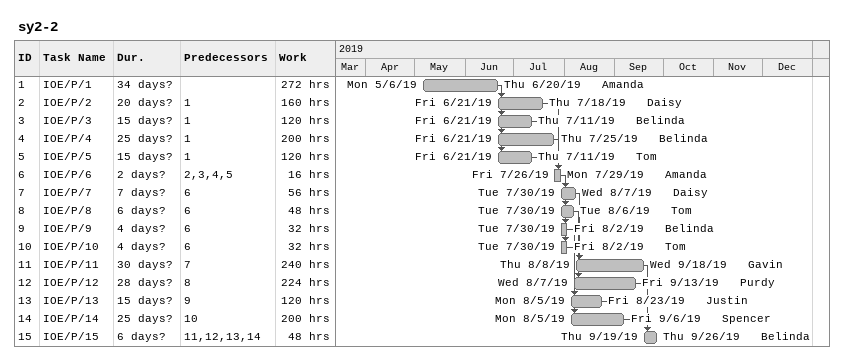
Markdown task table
sy2-2

| ID | Task | Duration | Start | Finish | Predecessors | Resources | Work (h) |
|---|---|---|---|---|---|---|---|
| 1 | IOE/P/1 | 34d? | 2019-05-06 | 2019-06-20 |  | Amanda | 272 |
| 2 | IOE/P/2 | 20d? | 2019-06-21 | 2019-07-18 | 1 | Daisy | 160 |
| 3 | IOE/P/3 | 15d? | 2019-06-21 | 2019-07-11 | 1 | Belinda | 120 |
| 4 | IOE/P/4 | 25d? | 2019-06-21 | 2019-07-25 | 1 | Belinda | 200 |
| 5 | IOE/P/5 | 15d? | 2019-06-21 | 2019-07-11 | 1 | Tom | 120 |
| 6 | IOE/P/6 | 2d? | 2019-07-26 | 2019-07-29 | 2, 3, 4, 5 | Amanda | 16 |
| 7 | IOE/P/7 | 7d? | 2019-07-30 | 2019-08-07 | 6 | Daisy | 56 |
| 8 | IOE/P/8 | 6d? | 2019-07-30 | 2019-08-06 | 6 | Tom | 48 |
| 9 | IOE/P/9 | 4d? | 2019-07-30 | 2019-08-02 | 6 | Belinda | 32 |
| 10 | IOE/P/10 | 4d? | 2019-07-30 | 2019-08-02 | 6 | Tom | 32 |
| 11 | IOE/P/11 | 30d? | 2019-08-08 | 2019-09-18 | 7 | Gavin | 240 |
| 12 | IOE/P/12 | 28d? | 2019-08-07 | 2019-09-13 | 8 | Purdy | 224 |
| 13 | IOE/P/13 | 15d? | 2019-08-05 | 2019-08-23 | 9 | Justin | 120 |
| 14 | IOE/P/14 | 25d? | 2019-08-05 | 2019-09-06 | 10 | Spencer | 200 |
| 15 | IOE/P/15 | 6d? | 2019-09-19 | 2019-09-26 | 11, 12, 13, 14 | Belinda | 48 |
